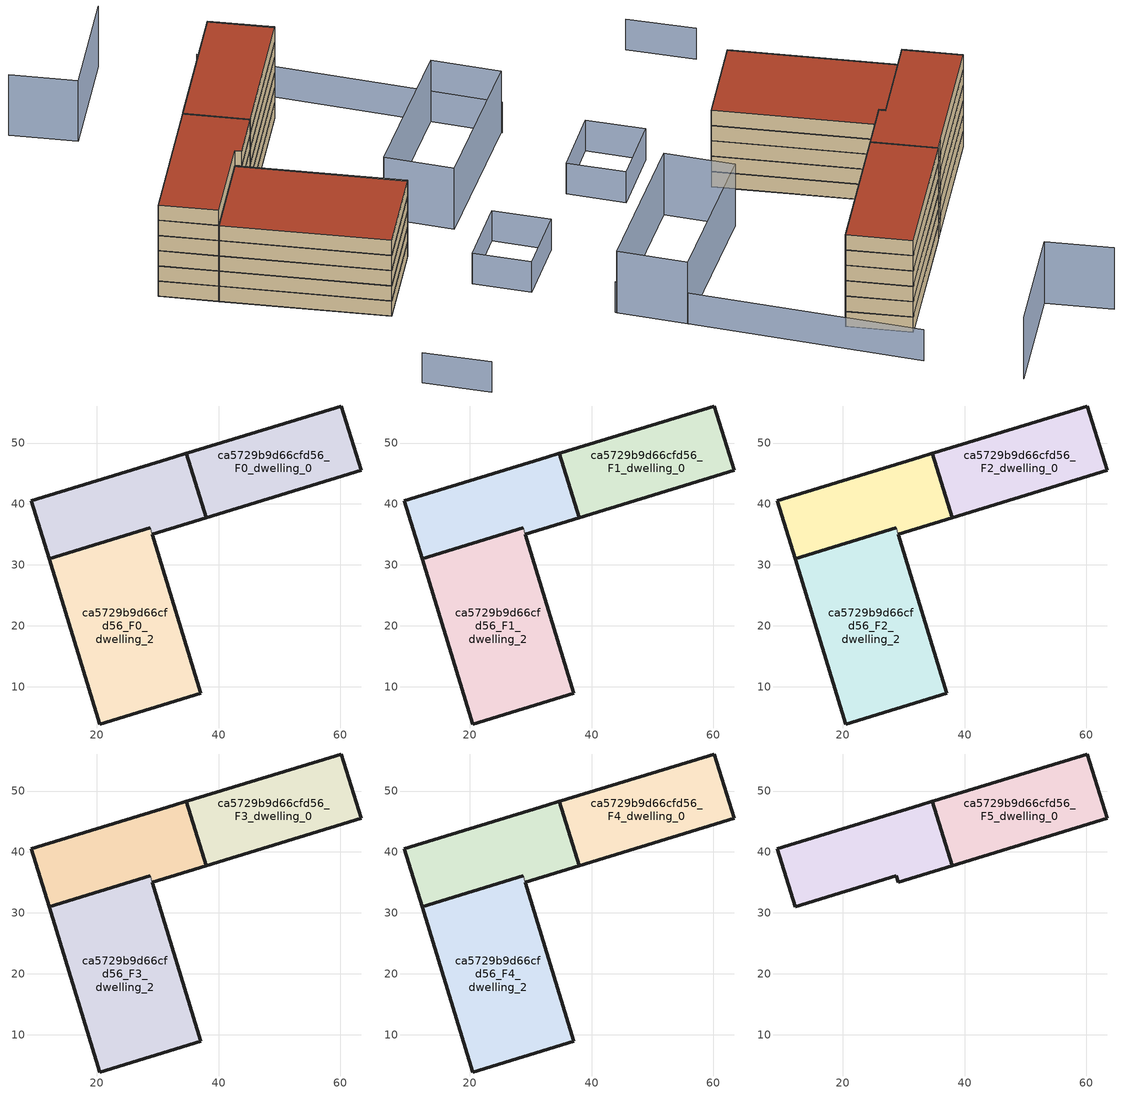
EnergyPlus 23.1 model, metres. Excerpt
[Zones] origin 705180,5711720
ca5729b9d66cfd56_F0_dwelling_0
 floor ground (EU_floor_Construction): 37.95,37.72 34.71,48.32 32.65,47.7 9.27,40.56 12.2,31 28.78,36.07 29.1,35.03 z0; 63.42,45.5 60.18,56.08 35,48.41 34.71,48.32 37.95,37.73 z0
 wall outside (EU_wall_Construction): 37.63,38.78 34.71,48.32 35,48.41 60.18,56.08 63.43,45.5 37.95,37.73 / 37.95,37.72 37.63,38.77 z0:3; 37.95,37.72,3 37.95,37.73,0 37.95,37.72,0; 37.63,38.78,3 37.63,38.77,0 37.63,38.78,0
ca5729b9d66cfd56_F0_dwelling_1
 floor ground (EU_floor_Construction): 37.95,37.72 34.71,48.32 32.65,47.7 9.27,40.56 12.2,31 28.78,36.07 29.1,35.03 z0; 63.42,45.5 60.18,56.08 35,48.41 34.71,48.32 37.95,37.73 z0
 wall outside (EU_wall_Construction): 28.78,36.07 12.2,31 9.27,40.56 32.66,47.7 34.71,48.32 37.95,37.72 29.1,35.03 z0:3
 wall to ca5729b9d66cfd56_F0_dwelling_2 (EU_wall_Construction): 29.1,35.03 28.78,36.07 z0:3
ca5729b9d66cfd56_F0_dwelling_2
 floor ground (EU_floor_Construction): 37.1,8.93 28.78,36.07 12.2,31 20.51,3.88 z0
 wall outside (EU_wall_Construction): 29.1,35.02 37.1,8.93 20.51,3.88 12.2,31 28.78,36.07 z0:3; 29.1,35.02,3 29.1,35.03,0 29.1,35.02,0
ca5729b9d66cfd56_F1_dwelling_0
 floor outside (EU_floor_Construction): 63.42,45.5 60.18,56.08 35,48.41 34.71,48.32 37.95,37.73 z3; 37.95,37.72 34.71,48.32 32.65,47.7 9.27,40.56 12.2,31 28.78,36.07 29.1,35.03 z3
 wall outside (EU_wall_Construction): 37.63,38.78 34.71,48.32 35,48.41 60.18,56.08 63.43,45.5 37.95,37.73 / 37.95,37.72 37.63,38.77 z3:6; 37.95,37.72,6 37.95,37.73,3 37.95,37.72,3; 37.63,38.78,6 37.63,38.77,3 37.63,38.78,3
ca5729b9d66cfd56_F1_dwelling_1
 floor to ca5729b9d66cfd56_F0_dwelling_1 (EU_floor_Construction): 37.95,37.72 34.71,48.32 32.65,47.7 9.27,40.56 12.2,31 28.78,36.07 29.1,35.03 z3; 63.42,45.5 60.18,56.08 35,48.41 34.71,48.32 37.95,37.72 37.95,37.73 z3
 wall outside (EU_wall_Construction): 28.78,36.07 12.2,31 9.27,40.56 32.66,47.7 34.71,48.32 37.95,37.72 29.1,35.03 z3:6
 wall to ca5729b9d66cfd56_F1_dwelling_2 (EU_wall_Construction): 29.1,35.03 28.78,36.07 z3:6
ca5729b9d66cfd56_F1_dwelling_2
 floor to ca5729b9d66cfd56_F0_dwelling_2 (EU_floor_Construction): 37.1,8.93 28.78,36.07 12.2,31 20.51,3.88 z3
 wall outside (EU_wall_Construction): 29.1,35.02 37.1,8.93 20.51,3.88 12.2,31 28.78,36.07 z3:6; 29.1,35.02,6 29.1,35.03,3 29.1,35.02,3
ca5729b9d66cfd56_F2_dwelling_0
 floor outside (EU_floor_Construction): 63.42,45.5 60.18,56.08 35,48.41 34.71,48.32 37.95,37.73 z6; 37.95,37.72 34.71,48.32 32.65,47.7 9.27,40.56 12.2,31 28.78,36.07 29.1,35.03 z6
 wall outside (EU_wall_Construction): 37.63,38.78 34.71,48.32 35,48.41 60.18,56.08 63.43,45.5 37.95,37.73 / 37.95,37.72 37.63,38.77 z6:9; 37.95,37.72,9 37.95,37.73,6 37.95,37.72,6; 37.63,38.78,9 37.63,38.77,6 37.63,38.78,6
ca5729b9d66cfd56_F2_dwelling_1
 floor to ca5729b9d66cfd56_F1_dwelling_1 (EU_floor_Construction): 37.95,37.72 34.71,48.32 32.65,47.7 9.27,40.56 12.2,31 28.78,36.07 29.1,35.03 z6; 63.42,45.5 60.18,56.08 35,48.41 34.71,48.32 37.95,37.72 37.95,37.73 z6
 wall outside (EU_wall_Construction): 28.78,36.07 12.2,31 9.27,40.56 32.66,47.7 34.71,48.32 37.95,37.72 29.1,35.03 z6:9
 wall to ca5729b9d66cfd56_F2_dwelling_2 (EU_wall_Construction): 29.1,35.03 28.78,36.07 z6:9
ca5729b9d66cfd56_F2_dwelling_2
 floor to ca5729b9d66cfd56_F1_dwelling_2 (EU_floor_Construction): 37.1,8.93 28.78,36.07 12.2,31 20.51,3.88 z6
 wall outside (EU_wall_Construction): 29.1,35.02 37.1,8.93 20.51,3.88 12.2,31 28.78,36.07 z6:9; 29.1,35.02,9 29.1,35.03,6 29.1,35.02,6
ca5729b9d66cfd56_F3_dwelling_0
 floor outside (EU_floor_Construction): 63.42,45.5 60.18,56.08 35,48.41 34.71,48.32 37.95,37.73 z9; 37.95,37.72 34.71,48.32 32.65,47.7 9.27,40.56 12.2,31 28.78,36.07 29.1,35.03 z9
 wall outside (EU_wall_Construction): 37.63,38.78 34.71,48.32 35,48.41 60.18,56.08 63.43,45.5 37.95,37.73 / 37.95,37.72 37.63,38.77 z9:12; 37.95,37.72,12 37.95,37.73,9 37.95,37.72,9; 37.63,38.78,12 37.63,38.77,9 37.63,38.78,9
ca5729b9d66cfd56_F3_dwelling_1
 floor to ca5729b9d66cfd56_F2_dwelling_1 (EU_floor_Construction): 37.95,37.72 34.71,48.32 32.65,47.7 9.27,40.56 12.2,31 28.78,36.07 29.1,35.03 z9; 63.42,45.5 60.18,56.08 35,48.41 34.71,48.32 37.95,37.72 37.95,37.73 z9
 wall outside (EU_wall_Construction): 28.78,36.07 12.2,31 9.27,40.56 32.66,47.7 34.71,48.32 37.95,37.72 29.1,35.03 z9:12
 wall to ca5729b9d66cfd56_F3_dwelling_2 (EU_wall_Construction): 29.1,35.03 28.78,36.07 z9:12
ca5729b9d66cfd56_F3_dwelling_2
 floor to ca5729b9d66cfd56_F2_dwelling_2 (EU_floor_Construction): 37.1,8.93 28.78,36.07 12.2,31 20.51,3.88 z9
 wall outside (EU_wall_Construction): 29.1,35.02 37.1,8.93 20.51,3.88 12.2,31 28.78,36.07 z9:12; 29.1,35.02,12 29.1,35.03,9 29.1,35.02,9
ca5729b9d66cfd56_F4_dwelling_0
 floor outside (EU_floor_Construction): 63.42,45.5 60.18,56.08 35,48.41 34.71,48.32 37.95,37.73 z12; 37.95,37.72 34.71,48.32 32.65,47.7 9.27,40.56 12.2,31 28.78,36.07 29.1,35.03 z12
 wall outside (EU_wall_Construction): 37.63,38.78 34.71,48.32 35,48.41 60.18,56.08 63.43,45.5 37.95,37.73 / 37.95,37.72 37.63,38.77 z12:15; 37.95,37.72,15 37.95,37.73,12 37.95,37.72,12; 37.63,38.78,15 37.63,38.77,12 37.63,38.78,12
ca5729b9d66cfd56_F4_dwelling_1
 floor to ca5729b9d66cfd56_F3_dwelling_1 (EU_floor_Construction): 37.95,37.72 34.71,48.32 32.65,47.7 9.27,40.56 12.2,31 28.78,36.07 29.1,35.03 z12; 63.42,45.5 60.18,56.08 35,48.41 34.71,48.32 37.95,37.72 37.95,37.73 z12
 wall outside (EU_wall_Construction): 28.78,36.07 12.2,31 9.27,40.56 32.66,47.7 34.71,48.32 37.95,37.72 29.1,35.03 z12:15
 wall to ca5729b9d66cfd56_F4_dwelling_2 (EU_wall_Construction): 29.1,35.03 28.78,36.07 z12:15
ca5729b9d66cfd56_F4_dwelling_2
 floor to ca5729b9d66cfd56_F3_dwelling_2 (EU_floor_Construction): 37.1,8.93 28.78,36.07 12.2,31 20.51,3.88 z12
 wall outside (EU_wall_Construction): 29.1,35.02 37.1,8.93 20.51,3.88 12.2,31 28.78,36.07 z12:15; 29.1,35.02,15 29.1,35.03,12 29.1,35.02,12
 roof outside (EU_roof_Construction): 28.78,36.07 37.1,8.93 20.51,3.88 12.2,31 z15
ca5729b9d66cfd56_F5_dwelling_0
 floor outside (EU_floor_Construction): 63.42,45.5 60.18,56.08 35,48.41 34.71,48.32 37.95,37.73 z15; 37.95,37.72 34.71,48.32 32.65,47.7 9.27,40.56 12.2,31 28.78,36.07 29.1,35.03 z15
 wall outside (EU_wall_Construction): 37.63,38.78 34.71,48.32 35,48.41 60.18,56.08 63.43,45.5 37.95,37.73 / 37.95,37.72 37.63,38.77 z15:18; 37.95,37.72,18 37.95,37.73,15 37.95,37.72,15; 37.63,38.78,18 37.63,38.77,15 37.63,38.78,15
 roof outside (EU_roof_Construction): 34.71,48.32 37.95,37.72 29.1,35.03 28.78,36.07 12.2,31 9.27,40.56 32.65,47.7 z18; 60.18,56.08 63.42,45.5 37.95,37.72 34.71,48.32 35,48.41 z18
ca5729b9d66cfd56_F5_dwelling_1
 floor to ca5729b9d66cfd56_F4_dwelling_1 (EU_floor_Construction): 37.95,37.72 34.71,48.32 32.65,47.7 9.27,40.56 12.2,31 28.78,36.07 29.1,35.03 z15; 63.42,45.5 60.18,56.08 35,48.41 34.71,48.32 37.95,37.72 37.95,37.73 z15
 wall outside (EU_wall_Construction): 29.1,35.03 28.78,36.07 12.2,31 9.27,40.56 32.66,47.7 34.71,48.32 37.95,37.72 29.1,35.03 z15:18
 roof outside (EU_roof_Construction): 34.71,48.32 37.95,37.72 29.1,35.03 28.78,36.07 12.2,31 9.27,40.56 32.65,47.7 z18; 60.18,56.08 63.42,45.5 37.95,37.72 34.71,48.32 35,48.41 z18
shading: 5.53,-8.85 8.06,-20.16 / 75.7,10.35 66.56,61.01 / 48.91,-11.27 36.58,-13.71 / 36.58,-13.71 34.65,-3.91 / 34.65,-3.91 46.97,-1.47 / 46.97,-1.47 48.91,-11.27 z0:6; 64.28,77.68 43.59,71.43 / 43.59,71.43 40.3,82.32 / 45.31,17.16 73.6,22.26 / 73.6,22.26 75.7,10.58 / 75.7,10.58 47.42,5.48 / 47.42,5.48 45.31,17.16 z0:12
[Building]
EU S2 Campaign: North Axis=0; Terrain=City; Solar Distribution=FullExterior
[Site:Location]
London: Latitude=51.5; Longitude=-0.5; Time Zone=0; Elevation=25
[SizingPeriod:WeatherFileDays]
AnnualSizingPeriod: Begin Month=1; Begin Day of Month=1; End Month=12; End Day of Month=31; Day of Week for Start Day=Monday; Use Weather File Daylight Saving Period=No; Use Weather File Rain and Snow Indicators=No
[MATERIAL]
EU_InternalMass_Material: Roughness=MediumRough; Thickness=0.1; Conductivity=1; Density=1800; Specific Heat=900; Thermal Absorptance=0.9; Solar Absorptance=0.7; Visible Absorptance=0.7
[MATERIAL:NOMASS] Roughness=MediumRough; Thermal Absorptance=0.9; Solar Absorptance=0.7; Visible Absorptance=0.7
Name | Thermal Resistance
EU_wall_NoMass | 1.04674
EU_roof_NoMass | 4.32442
EU_floor_NoMass | 2.04616
[CONSTRUCTION]
EU_wall_Construction: EU_wall_NoMass
EU_roof_Construction: EU_roof_NoMass
EU_floor_Construction: EU_floor_NoMass
EU_InternalMass_Construction: EU_InternalMass_Material
[ZONE] Type=1; Multiplier=1; Ceiling Height=autocalculate; Floor Area=autocalculate; Part of Total Floor Area=Yes
Name | Volume
ca5729b9d66cfd56_F0_dwelling_0; ca5729b9d66cfd56_F1_dwelling_0; ca5729b9d66cfd56_F2_dwelling_0; ca5729b9d66cfd56_F3_dwelling_0; ca5729b9d66cfd56_F4_dwelling_0; ca5729b9d66cfd56_F5_dwelling_0; ca5729b9d66cfd56_F0_dwelling_1 | 1712.1
ca5729b9d66cfd56_F1_dwelling_1; ca5729b9d66cfd56_F2_dwelling_1; ca5729b9d66cfd56_F3_dwelling_1; ca5729b9d66cfd56_F4_dwelling_1; ca5729b9d66cfd56_F5_dwelling_1 | 1712.19
ca5729b9d66cfd56_F0_dwelling_2; ca5729b9d66cfd56_F1_dwelling_2; ca5729b9d66cfd56_F2_dwelling_2; ca5729b9d66cfd56_F3_dwelling_2; ca5729b9d66cfd56_F4_dwelling_2 | 1476.29
[INTERNALMASS] Construction=EU_InternalMass_Construction
Name | Zone or ZoneList | Surface Area
ca5729b9d66cfd56_F0_dwelling_0_EU_InternalMass | ca5729b9d66cfd56_F0_dwelling_0 | 294.889
ca5729b9d66cfd56_F0_dwelling_1_EU_InternalMass | ca5729b9d66cfd56_F0_dwelling_1 | 275.828
ca5729b9d66cfd56_F0_dwelling_2_EU_InternalMass | ca5729b9d66cfd56_F0_dwelling_2 | 492.164
ca5729b9d66cfd56_F1_dwelling_0_EU_InternalMass | ca5729b9d66cfd56_F1_dwelling_0 | 294.889
ca5729b9d66cfd56_F1_dwelling_1_EU_InternalMass | ca5729b9d66cfd56_F1_dwelling_1 | 275.828
ca5729b9d66cfd56_F1_dwelling_2_EU_InternalMass | ca5729b9d66cfd56_F1_dwelling_2 | 492.164
ca5729b9d66cfd56_F2_dwelling_0_EU_InternalMass | ca5729b9d66cfd56_F2_dwelling_0 | 294.889
ca5729b9d66cfd56_F2_dwelling_1_EU_InternalMass | ca5729b9d66cfd56_F2_dwelling_1 | 275.828
ca5729b9d66cfd56_F2_dwelling_2_EU_InternalMass | ca5729b9d66cfd56_F2_dwelling_2 | 492.164
ca5729b9d66cfd56_F3_dwelling_0_EU_InternalMass | ca5729b9d66cfd56_F3_dwelling_0 | 294.889
ca5729b9d66cfd56_F3_dwelling_1_EU_InternalMass | ca5729b9d66cfd56_F3_dwelling_1 | 275.828
ca5729b9d66cfd56_F3_dwelling_2_EU_InternalMass | ca5729b9d66cfd56_F3_dwelling_2 | 492.164
ca5729b9d66cfd56_F4_dwelling_0_EU_InternalMass | ca5729b9d66cfd56_F4_dwelling_0 | 294.889
ca5729b9d66cfd56_F4_dwelling_1_EU_InternalMass | ca5729b9d66cfd56_F4_dwelling_1 | 275.828
ca5729b9d66cfd56_F4_dwelling_2_EU_InternalMass | ca5729b9d66cfd56_F4_dwelling_2 | 492.164
ca5729b9d66cfd56_F5_dwelling_0_EU_InternalMass | ca5729b9d66cfd56_F5_dwelling_0 | 298.948
ca5729b9d66cfd56_F5_dwelling_1_EU_InternalMass | ca5729b9d66cfd56_F5_dwelling_1 | 763.948
[OTHEREQUIPMENT] Fuel Type=Electricity; Design Level Calculation Method=Watts/Area; Power per Zone Floor Area=1; Fraction Latent=0; Fraction Radiant=0; Fraction Lost=0; Carbon Dioxide Generation Rate=0; EndUse Subcategory=EU_Step8_InternalGains
Name | Zone or ZoneList or Space or SpaceList | Schedule
EU_Step8_InternalGain_ca5729b9d66cfd56_F0_dwelling_0_f000 | ca5729b9d66cfd56_F0_dwelling_0 | EU_Step8_GainSchedule_ca5729b9d66cfd56_F0_dwelling_0_f000
EU_Step8_InternalGain_ca5729b9d66cfd56_F0_dwelling_1_f000 | ca5729b9d66cfd56_F0_dwelling_1 | EU_Step8_GainSchedule_ca5729b9d66cfd56_F0_dwelling_1_f000
EU_Step8_InternalGain_ca5729b9d66cfd56_F0_dwelling_2_f000 | ca5729b9d66cfd56_F0_dwelling_2 | EU_Step8_GainSchedule_ca5729b9d66cfd56_F0_dwelling_2_f000
EU_Step8_InternalGain_ca5729b9d66cfd56_F1_dwelling_0_f000 | ca5729b9d66cfd56_F1_dwelling_0 | EU_Step8_GainSchedule_ca5729b9d66cfd56_F1_dwelling_0_f000
EU_Step8_InternalGain_ca5729b9d66cfd56_F1_dwelling_1_f000 | ca5729b9d66cfd56_F1_dwelling_1 | EU_Step8_GainSchedule_ca5729b9d66cfd56_F1_dwelling_1_f000
EU_Step8_InternalGain_ca5729b9d66cfd56_F1_dwelling_2_f000 | ca5729b9d66cfd56_F1_dwelling_2 | EU_Step8_GainSchedule_ca5729b9d66cfd56_F1_dwelling_2_f000
EU_Step8_InternalGain_ca5729b9d66cfd56_F2_dwelling_0_f000 | ca5729b9d66cfd56_F2_dwelling_0 | EU_Step8_GainSchedule_ca5729b9d66cfd56_F2_dwelling_0_f000
EU_Step8_InternalGain_ca5729b9d66cfd56_F2_dwelling_1_f000 | ca5729b9d66cfd56_F2_dwelling_1 | EU_Step8_GainSchedule_ca5729b9d66cfd56_F2_dwelling_1_f000
EU_Step8_InternalGain_ca5729b9d66cfd56_F2_dwelling_2_f000 | ca5729b9d66cfd56_F2_dwelling_2 | EU_Step8_GainSchedule_ca5729b9d66cfd56_F2_dwelling_2_f000
EU_Step8_InternalGain_ca5729b9d66cfd56_F3_dwelling_0_f000 | ca5729b9d66cfd56_F3_dwelling_0 | EU_Step8_GainSchedule_ca5729b9d66cfd56_F3_dwelling_0_f000
EU_Step8_InternalGain_ca5729b9d66cfd56_F3_dwelling_1_f000 | ca5729b9d66cfd56_F3_dwelling_1 | EU_Step8_GainSchedule_ca5729b9d66cfd56_F3_dwelling_1_f000
EU_Step8_InternalGain_ca5729b9d66cfd56_F3_dwelling_2_f000 | ca5729b9d66cfd56_F3_dwelling_2 | EU_Step8_GainSchedule_ca5729b9d66cfd56_F3_dwelling_2_f000
EU_Step8_InternalGain_ca5729b9d66cfd56_F4_dwelling_0_f000 | ca5729b9d66cfd56_F4_dwelling_0 | EU_Step8_GainSchedule_ca5729b9d66cfd56_F4_dwelling_0_f000
EU_Step8_InternalGain_ca5729b9d66cfd56_F4_dwelling_1_f000 | ca5729b9d66cfd56_F4_dwelling_1 | EU_Step8_GainSchedule_ca5729b9d66cfd56_F4_dwelling_1_f000
EU_Step8_InternalGain_ca5729b9d66cfd56_F4_dwelling_2_f000 | ca5729b9d66cfd56_F4_dwelling_2 | EU_Step8_GainSchedule_ca5729b9d66cfd56_F4_dwelling_2_f000
EU_Step8_InternalGain_ca5729b9d66cfd56_F5_dwelling_0_f000 | ca5729b9d66cfd56_F5_dwelling_0 | EU_Step8_GainSchedule_ca5729b9d66cfd56_F5_dwelling_0_f000
EU_Step8_InternalGain_ca5729b9d66cfd56_F5_dwelling_1_f000 | ca5729b9d66cfd56_F5_dwelling_1 | EU_Step8_GainSchedule_ca5729b9d66cfd56_F5_dwelling_1_f000
[ZONEVENTILATION:DESIGNFLOWRATE] Schedule=EU_AlwaysOn; Design Flow Rate Calculation Method=AirChanges/Hour; Air Changes per Hour=0.488719; Ventilation Type=Natural; Fan Pressure Rise=0; Fan Total Efficiency=1; Constant Term Coefficient=1; Temperature Term Coefficient=0; Velocity Term Coefficient=0; Velocity Squared Term Coefficient=0; Minimum Indoor Temperature=-100; Maximum Indoor Temperature=100; Delta Temperature=-100; Minimum Outdoor Temperature=-100; Maximum Outdoor Temperature=100; Maximum Wind Speed=40
Name | Zone or ZoneList or Space or SpaceList
EU_ConstantAir_ca5729b9d66cfd56_F0_dwelling_0 | ca5729b9d66cfd56_F0_dwelling_0
EU_ConstantAir_ca5729b9d66cfd56_F0_dwelling_1 | ca5729b9d66cfd56_F0_dwelling_1
EU_ConstantAir_ca5729b9d66cfd56_F0_dwelling_2 | ca5729b9d66cfd56_F0_dwelling_2
EU_ConstantAir_ca5729b9d66cfd56_F1_dwelling_0 | ca5729b9d66cfd56_F1_dwelling_0
EU_ConstantAir_ca5729b9d66cfd56_F1_dwelling_1 | ca5729b9d66cfd56_F1_dwelling_1
EU_ConstantAir_ca5729b9d66cfd56_F1_dwelling_2 | ca5729b9d66cfd56_F1_dwelling_2
EU_ConstantAir_ca5729b9d66cfd56_F2_dwelling_0 | ca5729b9d66cfd56_F2_dwelling_0
EU_ConstantAir_ca5729b9d66cfd56_F2_dwelling_1 | ca5729b9d66cfd56_F2_dwelling_1
EU_ConstantAir_ca5729b9d66cfd56_F2_dwelling_2 | ca5729b9d66cfd56_F2_dwelling_2
EU_ConstantAir_ca5729b9d66cfd56_F3_dwelling_0 | ca5729b9d66cfd56_F3_dwelling_0
EU_ConstantAir_ca5729b9d66cfd56_F3_dwelling_1 | ca5729b9d66cfd56_F3_dwelling_1
EU_ConstantAir_ca5729b9d66cfd56_F3_dwelling_2 | ca5729b9d66cfd56_F3_dwelling_2
EU_ConstantAir_ca5729b9d66cfd56_F4_dwelling_0 | ca5729b9d66cfd56_F4_dwelling_0
EU_ConstantAir_ca5729b9d66cfd56_F4_dwelling_1 | ca5729b9d66cfd56_F4_dwelling_1
EU_ConstantAir_ca5729b9d66cfd56_F4_dwelling_2 | ca5729b9d66cfd56_F4_dwelling_2
EU_ConstantAir_ca5729b9d66cfd56_F5_dwelling_0 | ca5729b9d66cfd56_F5_dwelling_0
EU_ConstantAir_ca5729b9d66cfd56_F5_dwelling_1 | ca5729b9d66cfd56_F5_dwelling_1
[HVACTEMPLATE:THERMOSTAT] Constant Heating Setpoint=20; Constant Cooling Setpoint=50
EU_HeatOnly_ca5729b9d66cfd56_F0_dwelling_0; EU_HeatOnly_ca5729b9d66cfd56_F0_dwelling_1; EU_HeatOnly_ca5729b9d66cfd56_F0_dwelling_2; EU_HeatOnly_ca5729b9d66cfd56_F1_dwelling_0; EU_HeatOnly_ca5729b9d66cfd56_F1_dwelling_1; EU_HeatOnly_ca5729b9d66cfd56_F1_dwelling_2; EU_HeatOnly_ca5729b9d66cfd56_F2_dwelling_0; EU_HeatOnly_ca5729b9d66cfd56_F2_dwelling_1; EU_HeatOnly_ca5729b9d66cfd56_F2_dwelling_2; EU_HeatOnly_ca5729b9d66cfd56_F3_dwelling_0; EU_HeatOnly_ca5729b9d66cfd56_F3_dwelling_1; EU_HeatOnly_ca5729b9d66cfd56_F3_dwelling_2; EU_HeatOnly_ca5729b9d66cfd56_F4_dwelling_0; EU_HeatOnly_ca5729b9d66cfd56_F4_dwelling_1; EU_HeatOnly_ca5729b9d66cfd56_F4_dwelling_2; EU_HeatOnly_ca5729b9d66cfd56_F5_dwelling_0; EU_HeatOnly_ca5729b9d66cfd56_F5_dwelling_1
[HVACTEMPLATE:ZONE:IDEALLOADSAIRSYSTEM] System Availability Schedule=EU_AlwaysOn; Maximum Heating Supply Air Temperature=50; Minimum Cooling Supply Air Temperature=13; Maximum Heating Supply Air Humidity Ratio=0.0156; Minimum Cooling Supply Air Humidity Ratio=0.0077; Heating Limit=NoLimit; Cooling Limit=NoLimit; Heating Availability Schedule=EU_AlwaysOn; Cooling Availability Schedule=EU_CoolingOff; Dehumidification Control Type=ConstantSensibleHeatRatio; Cooling Sensible Heat Ratio=0.7; Dehumidification Setpoint=60; Humidification Control Type=None; Humidification Setpoint=30; Outdoor Air Method=None; Outdoor Air Flow Rate per Person=0.00944; Outdoor Air Flow Rate per Zone Floor Area=0; Outdoor Air Flow Rate per Zone=0; Demand Controlled Ventilation Type=None; Outdoor Air Economizer Type=NoEconomizer; Heat Recovery Type=None; Sensible Heat Recovery Effectiveness=0.7; Latent Heat Recovery Effectiveness=0.65
Name | Template Thermostat
ca5729b9d66cfd56_F0_dwelling_0 | EU_HeatOnly_ca5729b9d66cfd56_F0_dwelling_0
ca5729b9d66cfd56_F0_dwelling_1 | EU_HeatOnly_ca5729b9d66cfd56_F0_dwelling_1
ca5729b9d66cfd56_F0_dwelling_2 | EU_HeatOnly_ca5729b9d66cfd56_F0_dwelling_2
ca5729b9d66cfd56_F1_dwelling_0 | EU_HeatOnly_ca5729b9d66cfd56_F1_dwelling_0
ca5729b9d66cfd56_F1_dwelling_1 | EU_HeatOnly_ca5729b9d66cfd56_F1_dwelling_1
ca5729b9d66cfd56_F1_dwelling_2 | EU_HeatOnly_ca5729b9d66cfd56_F1_dwelling_2
ca5729b9d66cfd56_F2_dwelling_0 | EU_HeatOnly_ca5729b9d66cfd56_F2_dwelling_0
ca5729b9d66cfd56_F2_dwelling_1 | EU_HeatOnly_ca5729b9d66cfd56_F2_dwelling_1
ca5729b9d66cfd56_F2_dwelling_2 | EU_HeatOnly_ca5729b9d66cfd56_F2_dwelling_2
ca5729b9d66cfd56_F3_dwelling_0 | EU_HeatOnly_ca5729b9d66cfd56_F3_dwelling_0
ca5729b9d66cfd56_F3_dwelling_1 | EU_HeatOnly_ca5729b9d66cfd56_F3_dwelling_1
ca5729b9d66cfd56_F3_dwelling_2 | EU_HeatOnly_ca5729b9d66cfd56_F3_dwelling_2
ca5729b9d66cfd56_F4_dwelling_0 | EU_HeatOnly_ca5729b9d66cfd56_F4_dwelling_0
ca5729b9d66cfd56_F4_dwelling_1 | EU_HeatOnly_ca5729b9d66cfd56_F4_dwelling_1
ca5729b9d66cfd56_F4_dwelling_2 | EU_HeatOnly_ca5729b9d66cfd56_F4_dwelling_2
ca5729b9d66cfd56_F5_dwelling_0 | EU_HeatOnly_ca5729b9d66cfd56_F5_dwelling_0
ca5729b9d66cfd56_F5_dwelling_1 | EU_HeatOnly_ca5729b9d66cfd56_F5_dwelling_1
[SIZING:ZONE] Zone Cooling Design Supply Air Temperature Input Method=SupplyAirTemperature; Zone Cooling Design Supply Air Temperature=13; Zone Heating Design Supply Air Temperature Input Method=SupplyAirTemperature; Zone Heating Design Supply Air Temperature=50; Zone Cooling Design Supply Air Humidity Ratio=0.008; Zone Heating Design Supply Air Humidity Ratio=0.008; Cooling Design Air Flow Method=DesignDay; Cooling Design Air Flow Rate=0; Cooling Minimum Air Flow per Zone Floor Area=0.000762; Cooling Minimum Air Flow=0; Cooling Minimum Air Flow Fraction=0.2; Heating Design Air Flow Method=DesignDay; Heating Design Air Flow Rate=0; Heating Maximum Air Flow per Zone Floor Area=0.002032; Heating Maximum Air Flow=0.141576; Heating Maximum Air Flow Fraction=0.3; Account for Dedicated Outdoor Air System=No; Dedicated Outdoor Air System Control Strategy=NeutralSupplyAir; Dedicated Outdoor Air Low Setpoint Temperature for Design=autosize; Dedicated Outdoor Air High Setpoint Temperature for Design=autosize; Zone Load Sizing Method=Sensible Load Only No Latent Load; Zone Latent Cooling Design Supply Air Humidity Ratio Input Method=HumidityRatioDifference; Zone Cooling Design Supply Air Humidity Ratio Difference=0.005; Zone Latent Heating Design Supply Air Humidity Ratio Input Method=HumidityRatioDifference; Zone Humidification Design Supply Air Humidity Ratio Difference=0.005
ca5729b9d66cfd56_F0_dwelling_0; ca5729b9d66cfd56_F0_dwelling_1; ca5729b9d66cfd56_F0_dwelling_2; ca5729b9d66cfd56_F1_dwelling_0; ca5729b9d66cfd56_F1_dwelling_1; ca5729b9d66cfd56_F1_dwelling_2; ca5729b9d66cfd56_F2_dwelling_0; ca5729b9d66cfd56_F2_dwelling_1; ca5729b9d66cfd56_F2_dwelling_2; ca5729b9d66cfd56_F3_dwelling_0; ca5729b9d66cfd56_F3_dwelling_1; ca5729b9d66cfd56_F3_dwelling_2; ca5729b9d66cfd56_F4_dwelling_0; ca5729b9d66cfd56_F4_dwelling_1; ca5729b9d66cfd56_F4_dwelling_2; ca5729b9d66cfd56_F5_dwelling_0; ca5729b9d66cfd56_F5_dwelling_1
[SCHEDULE:CONSTANT]
Name | Hourly Value
EU_AlwaysOn | 1
EU_CoolingOff | 0
[SCHEDULE:FILE] Column Number=1; Rows to Skip at Top=0; Number of Hours of Data=8760; Column Separator=Comma; Interpolate to Timestep=No; Minutes per Item=60; Adjust Schedule for Daylight Savings=Yes
Name | File
EU_Step8_GainSchedule_ca5729b9d66cfd56_F0_dwelling_0_f000 | ../../schedules/ca5729b9d66cfd56/ca5729b9d66cfd56_F0_dwelling_0_f000_gain.csv
EU_Step8_GainSchedule_ca5729b9d66cfd56_F0_dwelling_1_f000 | ../../schedules/ca5729b9d66cfd56/ca5729b9d66cfd56_F0_dwelling_1_f000_gain.csv
EU_Step8_GainSchedule_ca5729b9d66cfd56_F0_dwelling_2_f000 | ../../schedules/ca5729b9d66cfd56/ca5729b9d66cfd56_F0_dwelling_2_f000_gain.csv
EU_Step8_GainSchedule_ca5729b9d66cfd56_F1_dwelling_0_f000 | ../../schedules/ca5729b9d66cfd56/ca5729b9d66cfd56_F1_dwelling_0_f000_gain.csv
EU_Step8_GainSchedule_ca5729b9d66cfd56_F1_dwelling_1_f000 | ../../schedules/ca5729b9d66cfd56/ca5729b9d66cfd56_F1_dwelling_1_f000_gain.csv
EU_Step8_GainSchedule_ca5729b9d66cfd56_F1_dwelling_2_f000 | ../../schedules/ca5729b9d66cfd56/ca5729b9d66cfd56_F1_dwelling_2_f000_gain.csv
EU_Step8_GainSchedule_ca5729b9d66cfd56_F2_dwelling_0_f000 | ../../schedules/ca5729b9d66cfd56/ca5729b9d66cfd56_F2_dwelling_0_f000_gain.csv
EU_Step8_GainSchedule_ca5729b9d66cfd56_F2_dwelling_1_f000 | ../../schedules/ca5729b9d66cfd56/ca5729b9d66cfd56_F2_dwelling_1_f000_gain.csv
EU_Step8_GainSchedule_ca5729b9d66cfd56_F2_dwelling_2_f000 | ../../schedules/ca5729b9d66cfd56/ca5729b9d66cfd56_F2_dwelling_2_f000_gain.csv
EU_Step8_GainSchedule_ca5729b9d66cfd56_F3_dwelling_0_f000 | ../../schedules/ca5729b9d66cfd56/ca5729b9d66cfd56_F3_dwelling_0_f000_gain.csv
EU_Step8_GainSchedule_ca5729b9d66cfd56_F3_dwelling_1_f000 | ../../schedules/ca5729b9d66cfd56/ca5729b9d66cfd56_F3_dwelling_1_f000_gain.csv
EU_Step8_GainSchedule_ca5729b9d66cfd56_F3_dwelling_2_f000 | ../../schedules/ca5729b9d66cfd56/ca5729b9d66cfd56_F3_dwelling_2_f000_gain.csv
EU_Step8_GainSchedule_ca5729b9d66cfd56_F4_dwelling_0_f000 | ../../schedules/ca5729b9d66cfd56/ca5729b9d66cfd56_F4_dwelling_0_f000_gain.csv
EU_Step8_GainSchedule_ca5729b9d66cfd56_F4_dwelling_1_f000 | ../../schedules/ca5729b9d66cfd56/ca5729b9d66cfd56_F4_dwelling_1_f000_gain.csv
EU_Step8_GainSchedule_ca5729b9d66cfd56_F4_dwelling_2_f000 | ../../schedules/ca5729b9d66cfd56/ca5729b9d66cfd56_F4_dwelling_2_f000_gain.csv
EU_Step8_GainSchedule_ca5729b9d66cfd56_F5_dwelling_0_f000 | ../../schedules/ca5729b9d66cfd56/ca5729b9d66cfd56_F5_dwelling_0_f000_gain.csv
EU_Step8_GainSchedule_ca5729b9d66cfd56_F5_dwelling_1_f000 | ../../schedules/ca5729b9d66cfd56/ca5729b9d66cfd56_F5_dwelling_1_f000_gain.csv
